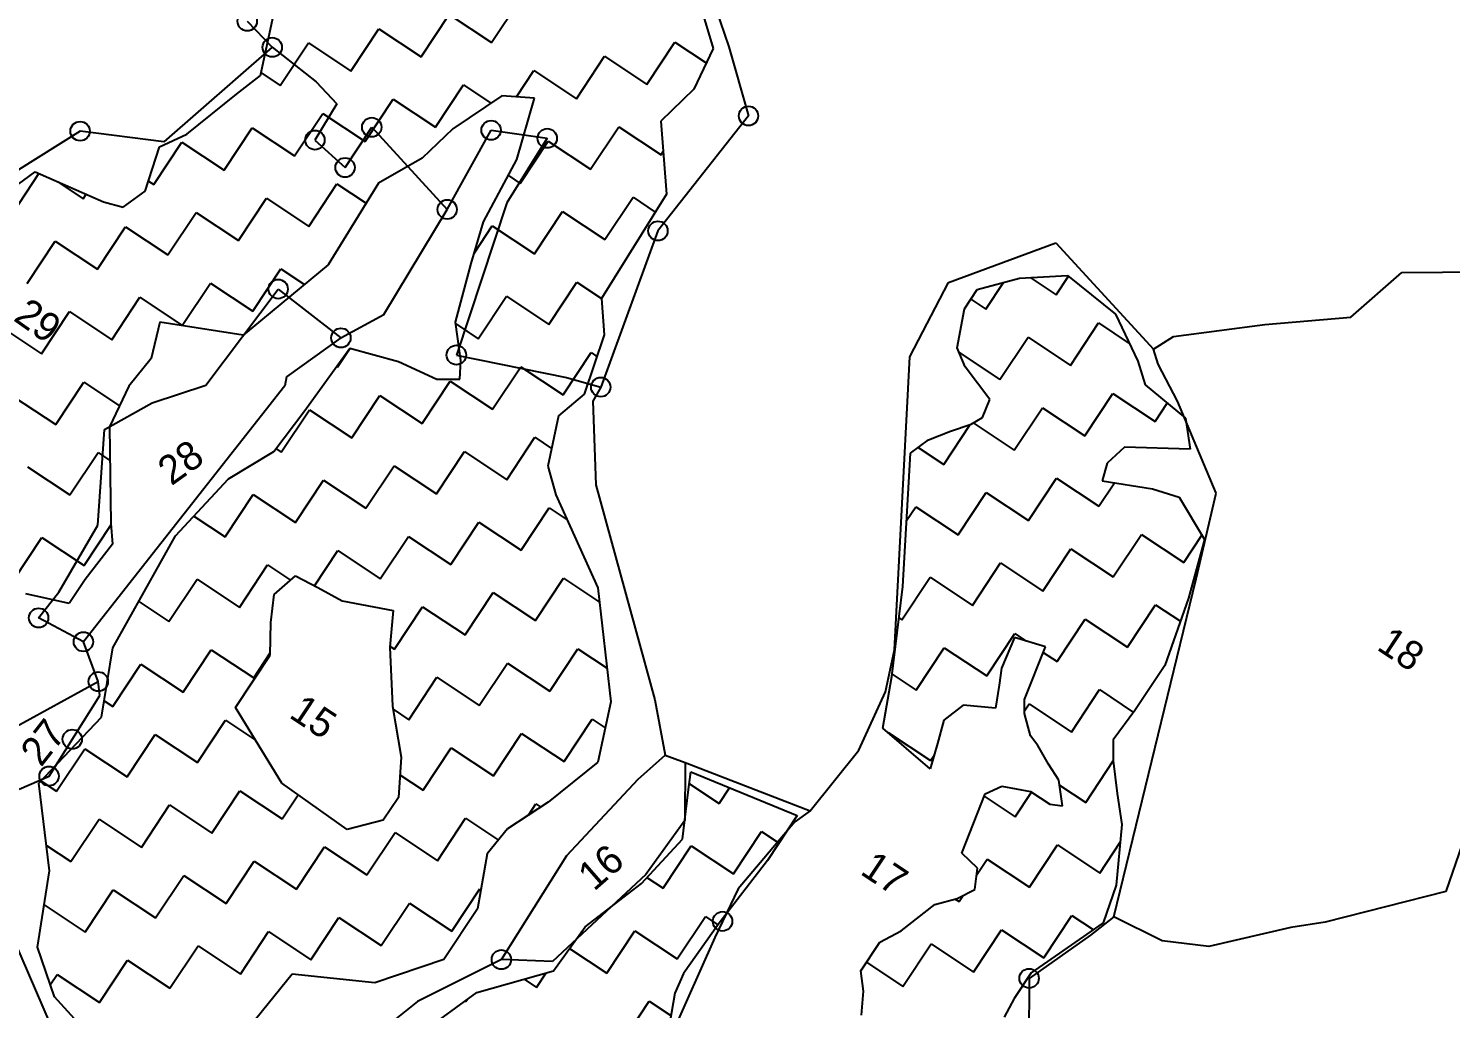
# Model space of a CAD drawing. Header units: metres. Extents: x 299922 to 302574, y 1953268 to 1957171.
# Drawn here: x 301129 to 302023, y 1953912 to 1954527 of the extents above; entities that cross this region are included whole.
import ezdxf

# ---------------------------------------------------------------- set-up
doc = ezdxf.new("R2010")
doc.units = ezdxf.units.M
for name, color, linetype in [('POLY_HATCH', 12, 'Continuous'), ('POLY_PARCEL', 6, 'Continuous'), ('POLY_WATER', 4, 'Continuous'), ('TEXT_PARCEL', 7, 'Continuous'), ('V_BOUND_LINE', 7, 'Continuous')]:
    doc.layers.add(name, color=color, linetype=linetype)
doc.styles.add('TEXT_MAP', font='')
doc.styles.get('TEXT_MAP').set_extended_font_data('Kruti Dev 050')

msp = doc.modelspace()

# ---------------------------------------------------------------- linework, layer by layer
for centre in [(301266.36, 1954531.93), (301282.04, 1954515.57), (301344.59, 1954465.35), (301581.42, 1954472.51), (301161.26, 1954462.89), (301308.89, 1954457.31), (301419.62, 1954463.5), (301454.92, 1954458.4), (301327.82, 1954440.05), (301392, 1954413.69), (301524.52, 1954400.22), (301285.77, 1954363.69), (301325.23, 1954333), (301397.76, 1954322.26), (301488.54, 1954302.1), (301135.19, 1954157.09), (301163.33, 1954142.08), (301172.7, 1954117.09), (301156.34, 1954080.86), (301141.7, 1954057.68), (301565.1, 1953966.44), (301426.05, 1953942.4), (301757.83, 1953930.62)]:
    msp.add_circle(centre, 6.08)
at = {"layer": 'POLY_HATCH'}
for p, q in [((301545.65, 1954560.05), (301559.17, 1954514.9)), ((301274.55, 1954497.83), (301282.81, 1954535.78)), ((301559.17, 1954514.9), (301546.98, 1954489.22)), ((301259.52, 1954486.09), (301274.55, 1954497.83)), ((301546.98, 1954489.22), (301526.39, 1954469.09)), ((301228.36, 1954460.91), (301259.52, 1954486.09)), ((301426.27, 1954485.15), (301395.65, 1954464.44)), ((301446.92, 1954483.52), (301426.27, 1954485.15)), ((301435.88, 1954445.01), (301446.92, 1954483.52)), ((301395.65, 1954464.44), (301376.18, 1954445.99)), ((301526.39, 1954469.09), (301529.88, 1954423.37)), ((301202.24, 1954425.16), (301211.09, 1954453.07)), ((301211.09, 1954453.07), (301228.36, 1954460.91)), ((301376.18, 1954445.99), (301348.89, 1954430.31)), ((301414.79, 1954405.92), (301435.88, 1954445.01)), ((301105.19, 1954417.12), (301133.03, 1954437.27)), ((301133.03, 1954437.27), (301176.04, 1954418.4)), ((301348.89, 1954430.31), (301317.24, 1954378.93)), ((301176.04, 1954418.4), (301188.33, 1954415.09)), ((301188.33, 1954415.09), (301202.24, 1954425.16)), ((301529.88, 1954423.37), (301489.04, 1954357.81)), ((301407.06, 1954379.69), (301414.79, 1954405.92)), ((301317.24, 1954378.93), (301263.82, 1954334.74)), ((301397.13, 1954342.86), (301407.06, 1954379.69)), ((301751.73, 1954370.53), (301781.94, 1954372.28)), ((301781.94, 1954372.28), (301812.22, 1954347.85)), ((301717.21, 1954351.32), (301725.23, 1954363.42)), ((301725.23, 1954363.42), (301751.73, 1954370.53)), ((301489.04, 1954357.81), (301490.79, 1954334.95)), ((301712.58, 1954326.81), (301717.21, 1954351.32)), ((301812.22, 1954347.85), (301826.07, 1954318.35)), ((301211.35, 1954342.98), (301205.84, 1954320.1)), ((301263.82, 1954334.74), (301211.35, 1954342.98)), ((301400.55, 1954318.88), (301397.13, 1954342.86)), ((301490.79, 1954334.95), (301478.07, 1954297.55)), ((301205.84, 1954320.1), (301191.95, 1954302.78)), ((301302.45, 1954287.42), (301330.79, 1954326.53)), ((301330.79, 1954326.53), (301361.5, 1954318.24)), ((301400.03, 1954307.17), (301400.55, 1954318.88)), ((301717.66, 1954314.74), (301712.58, 1954326.81)), ((301361.5, 1954318.24), (301385.52, 1954307.14)), ((301733.16, 1954294.31), (301717.66, 1954314.74)), ((301826.07, 1954318.35), (301830.82, 1954303.6)), ((301191.95, 1954302.78), (301179.75, 1954277.1)), ((301385.52, 1954307.14), (301400.03, 1954307.17)), ((301830.82, 1954303.6), (301856.06, 1954282.51)), ((301478.07, 1954297.55), (301461.93, 1954284.13)), ((301728.49, 1954282.89), (301733.16, 1954294.31)), ((301283.01, 1954261.72), (301302.45, 1954287.42)), ((301461.93, 1954284.13), (301455.33, 1954252.32)), ((301721.46, 1954278.84), (301728.49, 1954282.89)), ((301179.75, 1954277.1), (301180.49, 1954216.31)), ((301694.63, 1954269.05), (301708.38, 1954274.45)), ((301708.38, 1954274.45), (301721.46, 1954278.84)), ((301856.06, 1954282.51), (301859.14, 1954263.06)), ((301683.24, 1954260.63), (301694.63, 1954269.05)), ((301254.61, 1954244.37), (301283.01, 1954261.72)), ((301678.46, 1954176.72), (301683.24, 1954260.63)), ((301817.84, 1954264.3), (301806.8, 1954254.21)), ((301859.14, 1954263.06), (301817.84, 1954264.3)), ((301455.33, 1954252.32), (301460.4, 1954234.49)), ((301806.8, 1954254.21), (301803.81, 1954243.13)), ((301221.24, 1954208.59), (301254.61, 1954244.37)), ((301803.81, 1954243.13), (301835.38, 1954238.17)), ((301835.38, 1954238.17), (301852.18, 1954232.84)), ((301460.4, 1954234.49), (301486.8, 1954175.99)), ((301852.18, 1954232.84), (301868.04, 1954206.36)), ((301180.49, 1954216.31), (301181.64, 1954203.48)), ((301181.64, 1954203.48), (301164.42, 1954181.13)), ((301181.84, 1954138.23), (301221.24, 1954208.59)), ((301868.04, 1954206.36), (301858.08, 1954169.42)), ((301164.42, 1954181.13), (301154.42, 1954166.05)), ((301283.24, 1954171.7), (301296.75, 1954183.52)), ((301296.75, 1954183.52), (301310.75, 1954176.13)), ((301310.75, 1954176.13), (301326.07, 1954167.87)), ((301486.8, 1954175.99), (301494.92, 1954104.38)), ((301671.58, 1954120.32), (301678.46, 1954176.72)), ((301154.42, 1954166.05), (301127.07, 1954172.12)), ((301281.11, 1954154.22), (301283.24, 1954171.7)), ((301326.07, 1954167.87), (301357.98, 1954161.83)), ((301858.08, 1954169.42), (301843.1, 1954127.1)), ((301357.98, 1954161.83), (301355.86, 1954138.67)), ((301280.73, 1954133.69), (301281.11, 1954154.22)), ((301748.71, 1954144.67), (301740.38, 1954125.52)), ((301768.2, 1954139.01), (301748.71, 1954144.67)), ((301174.72, 1954094.71), (301181.84, 1954138.23)), ((301258.99, 1954100.88), (301280.73, 1954133.69)), ((301355.86, 1954138.67), (301357.72, 1954101.55)), ((301754.87, 1954105.75), (301768.2, 1954139.01)), ((301740.38, 1954125.52), (301739.07, 1954114.78)), ((301843.1, 1954127.1), (301824.38, 1954098.87)), ((301665.97, 1954087.76), (301671.58, 1954120.32)), ((301739.07, 1954114.78), (301736.76, 1954100.34)), ((301494.92, 1954104.38), (301486.66, 1954066.43)), ((301754.9, 1954097.03), (301754.87, 1954105.75)), ((301287.96, 1954053.34), (301258.99, 1954100.88)), ((301357.72, 1954101.55), (301363.06, 1954069.68)), ((301716.28, 1954102.31), (301704.22, 1954092.88)), ((301736.76, 1954100.34), (301716.28, 1954102.31)), ((301758.63, 1954082.94), (301754.9, 1954097.03)), ((301824.38, 1954098.87), (301810.67, 1954080.38)), ((301135.23, 1954053.34), (301174.72, 1954094.71)), ((301695.59, 1954062.32), (301665.97, 1954087.76)), ((301704.22, 1954092.88), (301700.24, 1954078.11)), ((301700.24, 1954078.11), (301695.59, 1954062.32)), ((301763.35, 1954076.91), (301758.63, 1954082.94)), ((301810.67, 1954080.38), (301810.71, 1954067.29)), ((301363.06, 1954069.68), (301361.39, 1954044.34)), ((301770.1, 1954065.18), (301763.35, 1954076.91)), ((301486.66, 1954066.43), (301455.5, 1954041.26)), ((301543.53, 1954047.7), (301545.23, 1954060.3)), ((301545.23, 1954060.3), (301612.08, 1954032.85)), ((301776.51, 1954055.13), (301770.1, 1954065.18)), ((301810.71, 1954067.29), (301813.13, 1954046.82)), ((301142.09, 1953998.14), (301135.23, 1954053.34)), ((301329.12, 1954024.18), (301287.96, 1954053.34)), ((301730.21, 1954046.63), (301740.6, 1954051.35)), ((301740.6, 1954051.35), (301758.74, 1954048.04)), ((301778.91, 1954039.03), (301776.51, 1954055.13)), ((301361.39, 1954044.34), (301351.82, 1954029.91)), ((301539.93, 1954018.16), (301543.53, 1954047.7)), ((301715.54, 1954009.27), (301730.21, 1954046.63)), ((301758.74, 1954048.04), (301770.85, 1954040.01)), ((301813.13, 1954046.82), (301816.2, 1954027.37)), ((301455.5, 1954041.26), (301429.88, 1954024.47)), ((301612.08, 1954032.85), (301593.37, 1954004.62)), ((301770.85, 1954040.01), (301778.91, 1954039.03)), ((301351.82, 1954029.91), (301329.12, 1954024.18)), ((301429.88, 1954024.47), (301417.1, 1954008.82)), ((301816.2, 1954027.37), (301812.63, 1953989.1)), ((301514.16, 1953990.25), (301539.93, 1954018.16)), ((301417.1, 1954008.82), (301411.07, 1953974.23)), ((301725.31, 1953999.89), (301715.54, 1954009.27)), ((301134.43, 1953950.16), (301142.09, 1953998.14)), ((301593.37, 1954004.62), (301562.94, 1953965.28)), ((301723.67, 1953986.47), (301725.31, 1953999.89)), ((301478.66, 1953962.98), (301514.16, 1953990.25)), ((301812.63, 1953989.1), (301804.31, 1953965.59)), ((301698.52, 1953977.01), (301712.61, 1953980.74)), ((301712.61, 1953980.74), (301723.67, 1953986.47)), ((301411.07, 1953974.23), (301389.96, 1953942.39)), ((301677.42, 1953960.52), (301698.52, 1953977.01)), ((301458.94, 1953935.41), (301478.66, 1953962.98)), ((301562.94, 1953965.28), (301540.54, 1953933.69)), ((301804.31, 1953965.59), (301759.11, 1953934.1)), ((301651.99, 1953935.29), (301664.02, 1953953.44)), ((301664.02, 1953953.44), (301677.42, 1953960.52)), ((301145.12, 1953918.95), (301134.43, 1953950.16)), ((301389.96, 1953942.39), (301346.49, 1953927.79)), ((301410.72, 1953921.78), (301458.94, 1953935.41)), ((301653.7, 1953922.54), (301651.99, 1953935.29)), ((301759.11, 1953934.1), (301748.42, 1953917.97)), ((301294.59, 1953933.24), (301267.91, 1953900.27)), ((301346.49, 1953927.79), (301294.59, 1953933.24)), ((301540.54, 1953933.69), (301535.21, 1953921.26)), ((301173.11, 1953888.34), (301145.12, 1953918.95)), ((301365.84, 1953889.12), (301410.72, 1953921.78)), ((301535.21, 1953921.26), (301531.9, 1953903.13)), ((301652.4, 1953907.44), (301653.7, 1953922.54)), ((301748.42, 1953917.97), (301742.08, 1953906.21))]:
    msp.add_line(p, q, dxfattribs=at)
at = {"layer": 'POLY_HATCH', "linetype": 'Continuous'}
for p, q in [((301419.94, 1954518.59), (301437.6, 1954545.22)), ((301375.66, 1954509.61), (301393.31, 1954536.24)), ((301393.31, 1954536.24), (301419.94, 1954518.59)), ((301331.38, 1954500.63), (301349.03, 1954527.27)), ((301349.03, 1954527.27), (301375.66, 1954509.61)), ((301287.1, 1954491.66), (301304.75, 1954518.29)), ((301304.75, 1954518.29), (301331.38, 1954500.63)), ((301517.49, 1954492.27), (301535.14, 1954518.9)), ((301535.14, 1954518.9), (301554.86, 1954505.83)), ((301473.21, 1954483.29), (301490.86, 1954509.92)), ((301490.86, 1954509.92), (301517.49, 1954492.27)), ((301274.96, 1954499.7), (301287.1, 1954491.66)), ((301435.62, 1954484.41), (301446.57, 1954500.94)), ((301446.57, 1954500.94), (301473.21, 1954483.29)), ((301384.64, 1954465.33), (301402.29, 1954491.96)), ((301402.29, 1954491.96), (301419.49, 1954480.56)), ((301340.36, 1954456.35), (301358.01, 1954482.98)), ((301358.01, 1954482.98), (301384.64, 1954465.33)), ((301296.08, 1954447.37), (301313.73, 1954474)), ((301313.73, 1954474), (301340.36, 1954456.35)), ((301251.8, 1954438.39), (301269.45, 1954465.03)), ((301269.45, 1954465.03), (301296.08, 1954447.37)), ((301482.18, 1954439.01), (301499.84, 1954465.64)), ((301499.84, 1954465.64), (301526.47, 1954447.99)), ((301207.51, 1954429.42), (301225.17, 1954456.05)), ((301225.17, 1954456.05), (301251.8, 1954438.39)), ((301437.9, 1954430.03), (301455.55, 1954456.66)), ((301455.55, 1954456.66), (301482.18, 1954439.01)), ((301526.47, 1954447.99), (301527.84, 1954450.07)), ((301118.95, 1954411.46), (301135.38, 1954436.24)), ((301430.46, 1954434.97), (301437.9, 1954430.03)), ((301147.24, 1954431.03), (301163.23, 1954420.44)), ((301204.27, 1954431.56), (301207.51, 1954429.42)), ((301305.06, 1954403.09), (301322.71, 1954429.72)), ((301322.71, 1954429.72), (301341.04, 1954417.57)), ((301163.23, 1954420.44), (301165.07, 1954423.21)), ((301260.78, 1954394.11), (301278.43, 1954420.74)), ((301278.43, 1954420.74), (301305.06, 1954403.09)), ((301491.16, 1954394.73), (301508.82, 1954421.36)), ((301508.82, 1954421.36), (301522.84, 1954412.06)), ((301216.49, 1954385.13), (301234.14, 1954411.76)), ((301234.14, 1954411.76), (301260.78, 1954394.11)), ((301446.88, 1954385.75), (301464.53, 1954412.38)), ((301464.53, 1954412.38), (301491.16, 1954394.73)), ((301172.21, 1954376.15), (301189.86, 1954402.78)), ((301189.86, 1954402.78), (301216.49, 1954385.13)), ((301409.08, 1954386.55), (301420.25, 1954403.4)), ((301420.25, 1954403.4), (301446.88, 1954385.75)), ((301127.93, 1954367.18), (301145.58, 1954393.81)), ((301145.58, 1954393.81), (301172.21, 1954376.15)), ((301269.75, 1954349.83), (301287.41, 1954376.46)), ((301287.41, 1954376.46), (301302.32, 1954366.58)), ((301225.47, 1954340.85), (301243.12, 1954367.48)), ((301243.12, 1954367.48), (301269.75, 1954349.83)), ((301455.86, 1954341.47), (301473.51, 1954368.1)), ((301473.51, 1954368.1), (301489.05, 1954357.8)), ((301730.53, 1954351.06), (301741.64, 1954367.83)), ((301758.4, 1954370.92), (301774.81, 1954360.04)), ((301774.81, 1954360.04), (301782.58, 1954371.76)), ((301181.19, 1954331.87), (301198.84, 1954358.5)), ((301198.84, 1954358.5), (301225.47, 1954340.85)), ((301411.58, 1954332.49), (301429.23, 1954359.12)), ((301429.23, 1954359.12), (301455.86, 1954341.47)), ((301721.16, 1954357.27), (301730.53, 1954351.06)), ((301136.91, 1954322.89), (301154.56, 1954349.52)), ((301154.56, 1954349.52), (301181.19, 1954331.87)), ((301110.28, 1954340.54), (301136.91, 1954322.89)), ((301397.25, 1954341.98), (301411.58, 1954332.49)), ((301783.79, 1954315.76), (301801.44, 1954342.39)), ((301801.44, 1954342.39), (301820.82, 1954329.55)), ((301739.51, 1954306.78), (301757.16, 1954333.41)), ((301757.16, 1954333.41), (301783.79, 1954315.76)), ((301323.02, 1954314.53), (301330.94, 1954326.49)), ((301464.84, 1954297.18), (301482.49, 1954323.81)), ((301482.49, 1954323.81), (301486.17, 1954321.38)), ((301713.86, 1954323.78), (301739.51, 1954306.78)), ((301322.39, 1954314.94), (301323.02, 1954314.53)), ((301420.56, 1954288.2), (301438.21, 1954314.84)), ((301438.21, 1954314.84), (301464.84, 1954297.18)), ((301145.89, 1954278.61), (301163.54, 1954305.24)), ((301163.54, 1954305.24), (301186.03, 1954290.33)), ((301376.28, 1954279.23), (301393.93, 1954305.86)), ((301393.93, 1954305.86), (301420.56, 1954288.2)), ((301119.26, 1954296.26), (301145.89, 1954278.61)), ((301331.99, 1954270.25), (301349.65, 1954296.88)), ((301349.65, 1954296.88), (301376.28, 1954279.23)), ((301792.77, 1954271.48), (301810.42, 1954298.11)), ((301810.42, 1954298.11), (301837.05, 1954280.45)), ((301837.05, 1954280.45), (301844.7, 1954292)), ((301287.71, 1954261.27), (301305.36, 1954287.9)), ((301305.36, 1954287.9), (301331.99, 1954270.25)), ((301748.49, 1954262.5), (301766.14, 1954289.13)), ((301766.14, 1954289.13), (301792.77, 1954271.48)), ((301704.21, 1954253.52), (301720.86, 1954278.64)), ((301722.73, 1954279.57), (301748.49, 1954262.5)), ((301429.54, 1954243.92), (301447.19, 1954270.55)), ((301447.19, 1954270.55), (301457.67, 1954263.61)), ((301154.87, 1954234.33), (301172.52, 1954260.96)), ((301172.52, 1954260.96), (301180.01, 1954256)), ((301284.35, 1954263.5), (301287.71, 1954261.27)), ((301385.26, 1954234.94), (301402.91, 1954261.57)), ((301402.91, 1954261.57), (301429.54, 1954243.92)), ((301688.08, 1954264.21), (301704.21, 1954253.52)), ((301128.24, 1954251.98), (301154.87, 1954234.33)), ((301340.97, 1954225.96), (301358.63, 1954252.6)), ((301358.63, 1954252.6), (301385.26, 1954234.94)), ((301296.69, 1954216.99), (301314.34, 1954243.62)), ((301314.34, 1954243.62), (301340.97, 1954225.96)), ((301757.47, 1954218.21), (301775.12, 1954244.84)), ((301775.12, 1954244.84), (301801.75, 1954227.19)), ((301801.75, 1954227.19), (301811.51, 1954241.92)), ((301252.41, 1954208.01), (301270.06, 1954234.64)), ((301270.06, 1954234.64), (301296.69, 1954216.99)), ((301713.19, 1954209.23), (301730.84, 1954235.87)), ((301730.84, 1954235.87), (301757.47, 1954218.21)), ((301232.81, 1954221), (301252.41, 1954208.01)), ((301438.52, 1954199.64), (301456.17, 1954226.27)), ((301456.17, 1954226.27), (301467.5, 1954218.76)), ((301680.83, 1954218.24), (301686.56, 1954226.89)), ((301686.56, 1954226.89), (301713.19, 1954209.23)), ((301163.85, 1954190.05), (301180.58, 1954215.29)), ((301394.24, 1954190.66), (301411.89, 1954217.29)), ((301411.89, 1954217.29), (301438.52, 1954199.64)), ((301119.57, 1954181.07), (301137.22, 1954207.7)), ((301137.22, 1954207.7), (301163.85, 1954190.05)), ((301349.95, 1954181.68), (301367.6, 1954208.31)), ((301367.6, 1954208.31), (301394.24, 1954190.66)), ((301810.73, 1954182.91), (301828.38, 1954209.54)), ((301828.38, 1954209.54), (301855.01, 1954191.89)), ((301855.01, 1954191.89), (301866.41, 1954209.08)), ((301308.67, 1954177.23), (301323.32, 1954199.33)), ((301323.32, 1954199.33), (301349.95, 1954181.68)), ((301766.45, 1954173.93), (301784.1, 1954200.56)), ((301784.1, 1954200.56), (301810.73, 1954182.91)), ((301261.39, 1954163.72), (301279.04, 1954190.35)), ((301279.04, 1954190.35), (301293.56, 1954180.73)), ((301722.17, 1954164.95), (301739.82, 1954191.58)), ((301739.82, 1954191.58), (301766.45, 1954173.93)), ((301217.11, 1954154.75), (301234.76, 1954181.38)), ((301234.76, 1954181.38), (301261.39, 1954163.72)), ((301447.5, 1954155.36), (301465.15, 1954181.99)), ((301465.15, 1954181.99), (301487.82, 1954166.96)), ((301677.88, 1954155.97), (301695.54, 1954182.6)), ((301695.54, 1954182.6), (301722.17, 1954164.95)), ((301198.13, 1954167.32), (301217.11, 1954154.75)), ((301403.21, 1954146.38), (301420.87, 1954173.01)), ((301420.87, 1954173.01), (301447.5, 1954155.36)), ((301358.93, 1954137.4), (301376.58, 1954164.03)), ((301376.58, 1954164.03), (301403.21, 1954146.38)), ((301819.71, 1954138.63), (301837.36, 1954165.26)), ((301837.36, 1954165.26), (301852.95, 1954154.93)), ((301676.07, 1954157.17), (301677.88, 1954155.97)), ((301775.43, 1954129.65), (301793.08, 1954156.28)), ((301793.08, 1954156.28), (301819.71, 1954138.63)), ((301731.15, 1954120.67), (301748.8, 1954147.3)), ((301748.8, 1954147.3), (301755.93, 1954142.57)), ((301226.09, 1954110.46), (301243.74, 1954137.09)), ((301243.74, 1954137.09), (301270.37, 1954119.44)), ((301270.37, 1954119.44), (301280.76, 1954135.12)), ((301355.93, 1954139.39), (301358.93, 1954137.4)), ((301456.48, 1954111.08), (301474.13, 1954137.71)), ((301474.13, 1954137.71), (301492.52, 1954125.52)), ((301686.86, 1954111.69), (301704.52, 1954138.32)), ((301704.52, 1954138.32), (301731.15, 1954120.67)), ((301766.76, 1954135.4), (301775.43, 1954129.65)), ((301181.81, 1954101.48), (301199.46, 1954128.11)), ((301199.46, 1954128.11), (301226.09, 1954110.46)), ((301412.19, 1954102.1), (301429.85, 1954128.73)), ((301429.85, 1954128.73), (301456.48, 1954111.08)), ((301367.91, 1954093.12), (301385.56, 1954119.75)), ((301385.56, 1954119.75), (301412.19, 1954102.1)), ((301671.75, 1954121.71), (301686.86, 1954111.69)), ((301176.41, 1954105.06), (301181.81, 1954101.48)), ((301784.41, 1954085.37), (301802.06, 1954112)), ((301802.06, 1954112), (301823.55, 1954097.75)), ((301358.04, 1954099.66), (301367.91, 1954093.12)), ((301754.89, 1954098.67), (301757.78, 1954103.02)), ((301757.78, 1954103.02), (301784.41, 1954085.37)), ((301235.07, 1954066.18), (301252.72, 1954092.81)), ((301252.72, 1954092.81), (301271.49, 1954080.37)), ((301465.45, 1954066.8), (301483.11, 1954093.43)), ((301483.11, 1954093.43), (301491.35, 1954087.96)), ((301190.78, 1954057.2), (301208.44, 1954083.83)), ((301208.44, 1954083.83), (301235.07, 1954066.18)), ((301421.17, 1954057.82), (301438.82, 1954084.45)), ((301438.82, 1954084.45), (301465.45, 1954066.8)), ((301669.18, 1954085.01), (301669.21, 1954085.06)), ((301669.21, 1954085.06), (301695.84, 1954067.41)), ((301146.5, 1954048.22), (301164.15, 1954074.85)), ((301164.15, 1954074.85), (301190.78, 1954057.2)), ((301376.89, 1954048.84), (301394.54, 1954075.47)), ((301394.54, 1954075.47), (301421.17, 1954057.82)), ((301695.84, 1954067.41), (301698.08, 1954070.79)), ((301793.39, 1954041.09), (301810.72, 1954067.24)), ((301136.61, 1954054.78), (301146.5, 1954048.22)), ((301362.32, 1954058.49), (301376.89, 1954048.84)), ((301544.24, 1954052.91), (301563, 1954040.47)), ((301563, 1954040.47), (301569.53, 1954050.32)), ((301776.98, 1954051.96), (301793.39, 1954041.09)), ((301244.05, 1954021.9), (301261.7, 1954048.53)), ((301261.7, 1954048.53), (301288.33, 1954030.88)), ((301288.33, 1954030.88), (301298.34, 1954045.99)), ((301729.59, 1954045.04), (301749.1, 1954032.11)), ((301749.1, 1954032.11), (301759.38, 1954047.61)), ((301199.76, 1954012.92), (301217.42, 1954039.55)), ((301217.42, 1954039.55), (301244.05, 1954021.9)), ((301443.18, 1954033.18), (301447.8, 1954040.17)), ((301447.8, 1954040.17), (301450.8, 1954038.18)), ((301155.48, 1954003.94), (301173.13, 1954030.57)), ((301173.13, 1954030.57), (301199.76, 1954012.92)), ((301385.87, 1954004.56), (301403.52, 1954031.19)), ((301403.52, 1954031.19), (301424.18, 1954017.49)), ((301341.59, 1953995.58), (301359.24, 1954022.21)), ((301359.24, 1954022.21), (301385.87, 1954004.56)), ((301571.98, 1953996.19), (301589.63, 1954022.82)), ((301589.63, 1954022.82), (301600.61, 1954015.54)), ((301802.37, 1953996.8), (301815.15, 1954016.09)), ((301140.11, 1954014.13), (301155.48, 1954003.94)), ((301297.31, 1953986.6), (301314.96, 1954013.23)), ((301314.96, 1954013.23), (301341.59, 1953995.58)), ((301527.7, 1953987.21), (301545.35, 1954013.84)), ((301545.35, 1954013.84), (301571.98, 1953996.19)), ((301758.08, 1953987.83), (301775.73, 1954014.46)), ((301775.73, 1954014.46), (301802.37, 1953996.8)), ((301253.02, 1953977.62), (301270.68, 1954004.25)), ((301270.68, 1954004.25), (301297.31, 1953986.6)), ((301724.76, 1953995.37), (301731.45, 1954005.48)), ((301731.45, 1954005.48), (301758.08, 1953987.83)), ((301208.74, 1953968.64), (301226.39, 1953995.27)), ((301226.39, 1953995.27), (301253.02, 1953977.62)), ((301517.56, 1953993.93), (301527.7, 1953987.21)), ((301164.46, 1953959.66), (301182.11, 1953986.29)), ((301182.11, 1953986.29), (301208.74, 1953968.64)), ((301394.85, 1953960.27), (301412.5, 1953986.9)), ((301412.5, 1953986.9), (301413.2, 1953986.44)), ((301711.42, 1953980.42), (301713.8, 1953978.85)), ((301713.8, 1953978.85), (301716.33, 1953982.67)), ((301138.67, 1953976.75), (301164.46, 1953959.66)), ((301350.57, 1953951.29), (301368.22, 1953977.92)), ((301368.22, 1953977.92), (301394.85, 1953960.27)), ((301767.06, 1953943.54), (301784.71, 1953970.17)), ((301784.71, 1953970.17), (301798.13, 1953961.28)), ((301306.29, 1953942.32), (301323.94, 1953968.95)), ((301323.94, 1953968.95), (301350.57, 1953951.29)), ((301536.67, 1953942.93), (301554.33, 1953969.56)), ((301554.33, 1953969.56), (301562.25, 1953964.31)), ((301722.78, 1953934.56), (301740.43, 1953961.2)), ((301740.43, 1953961.2), (301767.06, 1953943.54)), ((301262, 1953933.34), (301279.66, 1953959.97)), ((301279.66, 1953959.97), (301306.29, 1953942.32)), ((301492.39, 1953933.95), (301510.04, 1953960.58)), ((301510.04, 1953960.58), (301536.67, 1953942.93)), ((301678.5, 1953925.59), (301696.15, 1953952.22)), ((301696.15, 1953952.22), (301722.78, 1953934.56)), ((301217.72, 1953924.36), (301235.37, 1953950.99)), ((301235.37, 1953950.99), (301262, 1953933.34)), ((301468.99, 1953949.46), (301492.39, 1953933.95)), ((301173.44, 1953915.38), (301191.09, 1953942.01)), ((301191.09, 1953942.01), (301217.72, 1953924.36)), ((301448.11, 1953924.97), (301454.13, 1953934.06)), ((301655.61, 1953940.76), (301678.5, 1953925.59)), ((301142.52, 1953926.55), (301146.81, 1953933.03)), ((301146.81, 1953933.03), (301173.44, 1953915.38)), ((301440.3, 1953930.15), (301448.11, 1953924.97)), ((301403.27, 1953916.36), (301403.83, 1953915.99)), ((301403.83, 1953915.99), (301404.82, 1953917.48)), ((301501.37, 1953889.67), (301519.02, 1953916.3)), ((301519.02, 1953916.3), (301532.66, 1953907.26))]:
    msp.add_line(p, q, dxfattribs=at)
at = {"layer": 'POLY_PARCEL'}
for p, q in [((301266.36, 1954531.93), (301282.04, 1954515.57)), ((301282.04, 1954515.57), (301213.84, 1954456.11)), ((301282.04, 1954515.57), (301309.56, 1954493.96)), ((301309.56, 1954493.96), (301322.55, 1954479.96)), ((301322.55, 1954479.96), (301308.89, 1954457.31)), ((301161.26, 1954462.89), (301100.85, 1954425.07)), ((301213.84, 1954456.11), (301161.26, 1954462.89)), ((301327.82, 1954440.05), (301344.59, 1954465.35)), ((301344.59, 1954465.35), (301392, 1954413.69)), ((301392, 1954413.69), (301419.62, 1954463.5)), ((301419.62, 1954463.5), (301454.92, 1954458.4)), ((301308.89, 1954457.31), (301327.82, 1954440.05)), ((301454.92, 1954458.4), (301429.41, 1954417.81)), ((301429.41, 1954417.81), (301397.76, 1954322.26)), ((301352.24, 1954347.8), (301392, 1954413.69)), ((301240.28, 1954303.28), (301285.77, 1954363.69)), ((301285.77, 1954363.69), (301325.23, 1954333)), ((301325.23, 1954333), (301352.24, 1954347.8)), ((301325.23, 1954333), (301290.96, 1954308.64)), ((301397.76, 1954322.26), (301466.98, 1954308.07)), ((301839.01, 1954316.4), (301835.92, 1954325.96)), ((301851.05, 1954293.33), (301839.01, 1954316.4)), ((301289.93, 1954302.98), (301163.33, 1954142.08)), ((301206.61, 1954292.11), (301240.28, 1954303.28)), ((301290.96, 1954308.64), (301289.93, 1954302.98)), ((301466.98, 1954308.07), (301488.54, 1954302.1)), ((301176.51, 1954275.47), (301206.61, 1954292.11)), ((301875.33, 1954235.55), (301851.05, 1954293.33)), ((301172.33, 1954215.43), (301176.51, 1954275.47)), ((301862.74, 1954181.64), (301875.33, 1954235.55)), ((301147.95, 1954173.21), (301172.33, 1954215.43)), ((301811.17, 1953969.28), (301862.74, 1954181.64)), ((301135.19, 1954157.09), (301147.95, 1954173.21)), ((301163.33, 1954142.08), (301135.19, 1954157.09)), ((301172.7, 1954117.09), (301163.33, 1954142.08)), ((301104.27, 1954079.78), (301172.7, 1954117.09)), ((301173.69, 1954108.35), (301172.7, 1954117.09)), ((301141.7, 1954057.68), (301173.69, 1954108.35)), ((301512, 1954055.78), (301528.94, 1954070.94)), ((301541.59, 1954066.3), (301541.5, 1954029.76)), ((301122.89, 1954049.39), (301141.7, 1954057.68)), ((301467.25, 1954007.81), (301512, 1954055.78)), ((301620.27, 1954035.85), (301610.51, 1954028.94)), ((301541.5, 1954029.76), (301516.83, 1953995.79)), ((301610.51, 1954028.94), (301574.87, 1953986.9)), ((302030.12, 1954014.9), (302019.73, 1953985.12)), ((301426.05, 1953942.4), (301467.25, 1954007.81)), ((301516.83, 1953995.79), (301458.31, 1953941.14)), ((301574.87, 1953986.9), (301560.26, 1953956.33)), ((302019.73, 1953985.12), (301943.84, 1953965.88)), ((301811.17, 1953969.28), (301796.47, 1953957.75)), ((301841.48, 1953954.23), (301811.17, 1953969.28)), ((301922.31, 1953962.62), (301870.75, 1953950.64)), ((301943.84, 1953965.88), (301922.31, 1953962.62)), ((301560.26, 1953956.33), (301532.85, 1953894.72)), ((301796.47, 1953957.75), (301757.83, 1953930.62)), ((301870.75, 1953950.64), (301841.48, 1953954.23)), ((301426.05, 1953942.4), (301373.43, 1953916.18)), ((301458.31, 1953941.14), (301426.05, 1953942.4)), ((301757.83, 1953930.62), (301757.63, 1953881.84)), ((301373.43, 1953916.18), (301347.12, 1953895.08))]:
    msp.add_line(p, q, dxfattribs=at)
at = {"layer": 'POLY_WATER'}
msp.add_line((301119.3, 1953955.31), (301156.42, 1953869.83), dxfattribs=at)
at = {"layer": 'V_BOUND_LINE'}
for p, q in [((301557.65, 1954549.64), (301569, 1954515.92)), ((301569, 1954515.92), (301581.42, 1954472.51)), ((301581.42, 1954472.51), (301524.52, 1954400.22)), ((301524.52, 1954400.22), (301488.54, 1954302.1)), ((301707.18, 1954367.88), (301774.62, 1954392.79)), ((301774.62, 1954392.79), (301835.92, 1954325.96)), ((301960.07, 1954346.01), (301992.19, 1954374.12)), ((301992.19, 1954374.12), (302074.93, 1954374.66)), ((301682.91, 1954321.1), (301707.18, 1954367.88)), ((301906.08, 1954341.38), (301960.07, 1954346.01)), ((301848.63, 1954333.81), (301906.08, 1954341.38)), ((301835.92, 1954325.96), (301848.63, 1954333.81)), ((301673.11, 1954137.04), (301682.91, 1954321.1)), ((301488.54, 1954302.1), (301483.47, 1954293.26)), ((301483.47, 1954293.26), (301485.55, 1954240.77)), ((301485.55, 1954240.77), (301522.48, 1954105.53)), ((301667.65, 1954110.72), (301673.11, 1954137.04)), ((301522.48, 1954105.53), (301528.94, 1954070.94)), ((301650.79, 1954074), (301667.65, 1954110.72)), ((301528.94, 1954070.94), (301541.59, 1954066.3)), ((301620.27, 1954035.85), (301650.79, 1954074)), ((301541.59, 1954066.3), (301620.27, 1954035.85))]:
    msp.add_line(p, q, dxfattribs=at)

# ---------------------------------------------------------------- texts
at = {"layer": 'TEXT_PARCEL', "ltscale": 10, "style": 'TEXT_MAP'}
for s, rotation, p in [('29', 324.77924, (301118.64, 1954344.38)), ('28', 35.59445, (301218.63, 1954239.72)), ('18', 326.46271, (301975.64, 1954137.58)), ('15', 326.46271, (301291.88, 1954094.99)), ('27', 51.88552, (301136.68, 1954062.83)), ('16', 41.19707, (301484.3, 1953984.89)), ('17', 326.46271, (301650.93, 1953996.58))]:
    msp.add_text(s, height=18.113, rotation=rotation, dxfattribs=at).set_placement(p)

doc.saveas('drawing.dxf')
